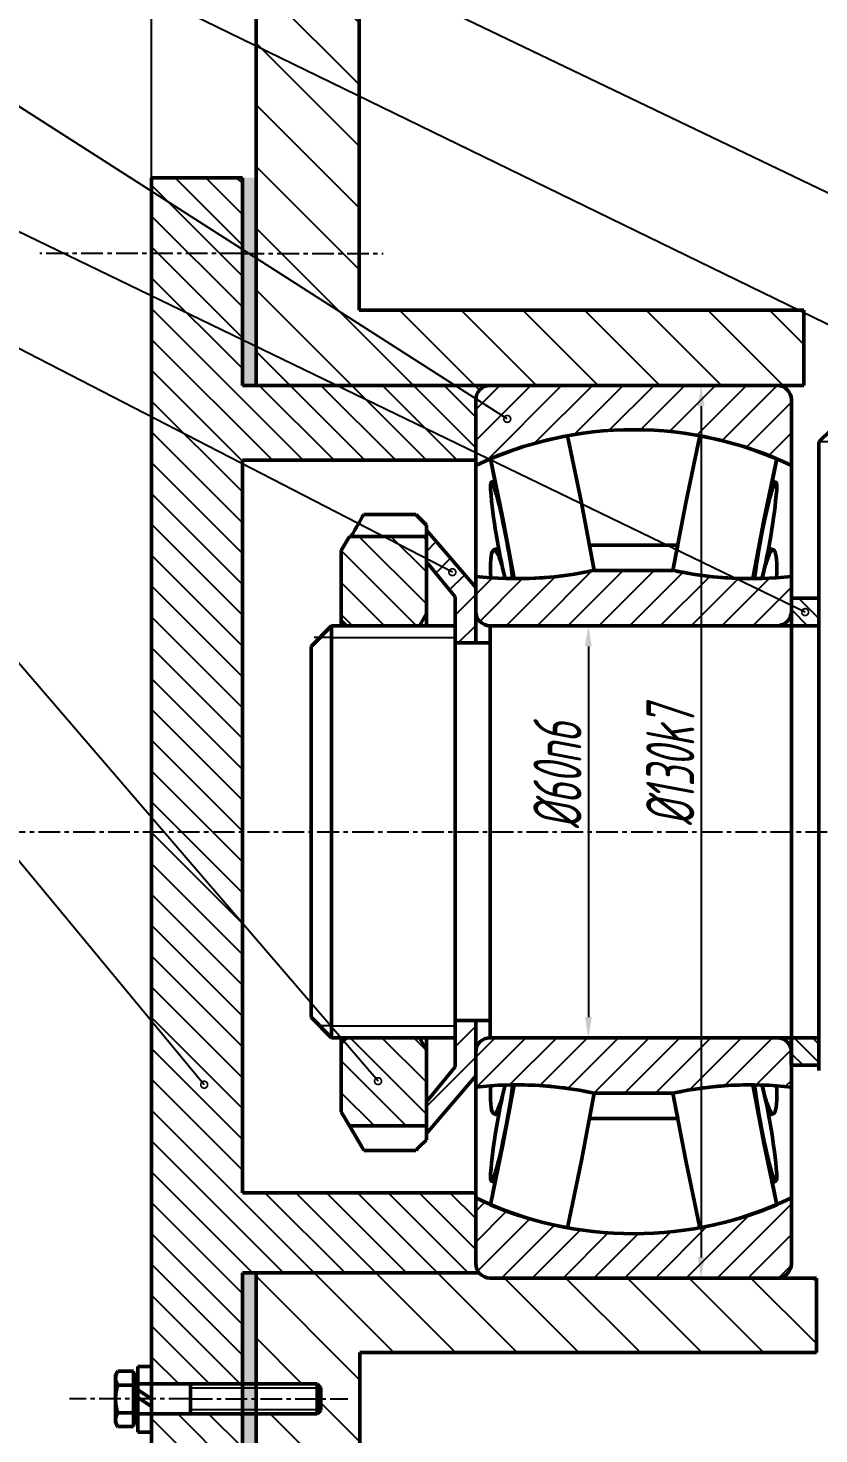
# Model space of a CAD drawing. Header units: millimetres. Extents: x 0 to 1189, y 0 to 841.
# Drawn here: x 109.9 to 225.1, y 477.7 to 682.5 of the extents above; entities that cross this region are included whole.
import ezdxf
from ezdxf import colors
from ezdxf.entities.mleader import LeaderData, LeaderLine
from ezdxf.math import Vec2, Vec3

# ---------------------------------------------------------------- set-up
doc = ezdxf.new("R2010")
doc.units = ezdxf.units.MM
doc.header["$LTSCALE"] = 0.1
doc.linetypes.add('CENTER', pattern=[50.8, 31.75, -6.35, 6.35, -6.35])
for name, color, linetype, lineweight in [('点画线', 1, 'CENTER', 25), ('粗实线', 7, 'Continuous', 50), ('细实线', 3, 'Continuous', 25)]:
    doc.layers.add(name, color=color, linetype=linetype, lineweight=lineweight)
doc.styles.get("Standard").update_dxf_attribs({"font": 'arial.ttf'})
doc.styles.add('字母数字', font='gbeitc.shx', dxfattribs={"width": 0.7, "height": 7})
doc.dimstyles.new('线性', dxfattribs={"dimtxt": 3.5, "dimasz": 3, "dimexe": 3, "dimexo": 0, "dimgap": 1, "dimtad": 1, "dimdec": 0, "dimdsep": 46, "dimtxsty": 'Standard', "dimcen": 2.5, "dimadec": 0, "dimazin": 0, "dimtfac": 1, "dimtdec": 0, "dimtmove": 0, "dimatfit": 3, "dimfxl": 1, "dimarcsym": 0})
pattern_1 = [(135, (-83.5844, 0), (-1.3470384, -1.3470384), [])]
pattern_2 = [(45, (-83.5844, 0), (-2.245064, 2.245064), [])]
pattern_3 = [(135, (-83.5844, 0), (-4.49013, -4.49013), [])]

# ---------------------------------------------------------------- blocks, each defined once
blk = doc.blocks.new('_DotSmall')
at = {"color": 0, "linetype": 'ByBlock', "lineweight": 15, "const_width": 0.5}
blk.add_lwpolyline([(-0.0625, 0, 1), (0.0625, 0, 1)], format="xyb", close=True, dxfattribs=at)
blk = doc.blocks.new('*D44')
at = {"layer": 'Defpoints', "color": 0, "transparency": 16777216}
for p in [(538.13, 764.53), (127.9, 660.68), (538.13, 587.44)]:
    blk.add_point(p, dxfattribs=at)
at = {"layer": '细实线', "color": 0, "lineweight": -2, "transparency": 16777216}
for p, q in [((127.9, 660.68), (127.9, 767.53)), ((538.13, 587.44), (538.13, 767.53)), ((130.9, 764.53), (535.13, 764.53))]:
    blk.add_line(p, q, dxfattribs=at)
at = {"layer": '细实线', "color": 0, "transparency": 16777216}
for points in [[(130.9, 765.03), (130.9, 764.03), (127.9, 764.53)], [(535.13, 765.03), (535.13, 764.03), (538.13, 764.53)]]:
    blk.add_solid(points, dxfattribs=at)
at = {"layer": '细实线', "color": 0, "transparency": 16777216, "insert": (333.01, 769.03), "char_height": 7, "attachment_point": 5, "style": '字母数字'}
blk.add_mtext('410', dxfattribs=at)
blk = doc.blocks.new('*D50')
at = {"layer": 'Defpoints', "color": 0, "transparency": 16777216}
for p in [(194.75, 595.44), (191.55, 535.44), (194.75, 535.44)]:
    blk.add_point(p, dxfattribs=at)
at = {"layer": '细实线', "color": 0, "lineweight": -2, "transparency": 16777216}
for p, q in [((194.75, 595.44), (188.55, 595.44)), ((191.55, 592.44), (191.55, 538.44)), ((194.75, 535.44), (188.55, 535.44))]:
    blk.add_line(p, q, dxfattribs=at)
at = {"layer": '细实线', "color": 0, "transparency": 16777216}
for points in [[(191.05, 592.44), (192.05, 592.44), (191.55, 595.44)], [(191.05, 538.44), (192.05, 538.44), (191.55, 535.44)]]:
    blk.add_solid(points, dxfattribs=at)
at = {"layer": '细实线', "color": 0, "transparency": 16777216, "insert": (187.05, 573.64), "char_height": 7, "attachment_point": 5, "rotation": 90, "style": '字母数字'}
blk.add_mtext('%%C60n6', dxfattribs=at)
blk = doc.blocks.new('*D51')
at = {"layer": 'Defpoints', "color": 0, "transparency": 16777216}
for p in [(209.3, 630.44), (207.99, 500.44), (210.28, 500.44)]:
    blk.add_point(p, dxfattribs=at)
at = {"layer": '细实线', "color": 0, "lineweight": -2, "transparency": 16777216}
for p, q in [((209.3, 630.44), (204.99, 630.44)), ((207.99, 627.44), (207.99, 503.44)), ((210.28, 500.44), (204.99, 500.44))]:
    blk.add_line(p, q, dxfattribs=at)
at = {"layer": '细实线', "color": 0, "transparency": 16777216}
for points in [[(207.49, 627.44), (208.49, 627.44), (207.99, 630.44)], [(207.49, 503.44), (208.49, 503.44), (207.99, 500.44)]]:
    blk.add_solid(points, dxfattribs=at)
at = {"layer": '细实线', "color": 0, "transparency": 16777216, "insert": (203.49, 575.04), "char_height": 7, "attachment_point": 5, "rotation": 90, "style": '字母数字'}
blk.add_mtext('%%C130k7', dxfattribs=at)

msp = doc.modelspace()

# ---------------------------------------------------------------- hatches: boundary and pattern name
at = {"layer": '细实线'}
h = msp.add_hatch(dxfattribs=at)
h.set_pattern_fill('ANSI31', color=256, scale=2, angle=90)
h.set_pattern_definition(pattern_3)
h.paths.add_polyline_path([(222.95, 641.42), (158.14, 641.42), (158.14, 649.68), (143.14, 649.68), (143.14, 630.44), (222.95, 630.44)])
h.paths.add_polyline_path([(393.64, 648.81), (378.64, 648.81), (378.64, 641.28), (327.13, 641.28), (327.13, 630.44), (339.26, 630.44), (393.64, 630.44)])
h.paths.add_polyline_path([(393.64, 737.62), (143.14, 737.62), (143.14, 649.68), (158.14, 649.68), (158.14, 722.62), (378.64, 722.62), (378.64, 648.81), (393.64, 648.81)])
h = msp.add_hatch(dxfattribs=at)
h.set_pattern_fill('ANSI31', color=256, angle=90)
h.set_pattern_definition([(135, (-83.5844, 0), (-2.245064, -2.245064), [])])
h.paths.add_polyline_path([(141.14, 619.54), (153.61, 619.54), (175.14, 619.54), (175.14, 628.34, -0.414214), (177.24, 630.44), (141.14, 630.44), (141.14, 660.68), (127.9, 660.68), (127.9, 591.2), (127.9, 535.88), (127.9, 485.03), (128.9, 485.03), (141.14, 485.03), (141.14, 501.2), (155.71, 501.2), (175.63, 501.2, -0.174573), (175.14, 502.54), (175.14, 512.11), (175.14, 512.87), (141.14, 512.87), (141.14, 541.16), (141.14, 591.25)])
h.paths.add_polyline_path([(141.14, 480.66), (127.9, 480.66), (127.9, 477.99), (127.9, 471.72), (141.14, 471.72)])
at = {"layer": '细实线', "true_color": 0xed1f24}
h = msp.add_hatch(color=240, dxfattribs=at)
h.dxf.hatch_style = 1
h.paths.add_polyline_path([(141.14, 660.68), (143.14, 660.68), (143.14, 630.44), (141.14, 630.44)])
at = {"layer": '细实线'}
h = msp.add_hatch(dxfattribs=at)
h.set_pattern_fill('ANSI31', color=3)
h.set_pattern_definition(pattern_2)
h.paths.add_polyline_path([(219.04, 535.44), (177.24, 535.44, 0.414214), (175.14, 533.34), (175.14, 528.25, -0.08159), (192.41, 527.37), (203.88, 527.37, -0.055105), (215.53, 528.58, -0.026367), (221.14, 528.25), (221.14, 533.34, 0.414214)])
h.paths.add_polyline_path([(221.14, 512.11, -0.011031), (219, 511.14), (219.01, 511.11, -0.050537), (208.72, 507.95, -0.10019), (187.56, 507.95, -0.050537), (177.28, 511.11), (177.29, 511.14, -0.011031), (175.14, 512.11), (175.14, 502.54, 0.414214), (177.24, 500.44), (219.04, 500.44, 0.414214), (221.14, 502.54)])
h.paths.add_polyline_path([(175.14, 618.78, -0.011033), (177.29, 619.74), (177.28, 619.78, -0.050537), (187.56, 622.93, -0.10019), (208.72, 622.93, -0.050537), (219.01, 619.78), (219, 619.74, -0.011033), (221.14, 618.78), (221.14, 628.34, 0.414214), (219.04, 630.44), (177.24, 630.44, 0.414214), (175.14, 628.34)])
h.paths.add_polyline_path([(221.14, 602.63, -0.08159), (203.88, 603.51), (192.41, 603.51, -0.08159), (175.14, 602.63), (175.14, 597.54, 0.414214), (177.24, 595.44), (219.04, 595.44, 0.414214), (221.14, 597.54)])
h = msp.add_hatch(dxfattribs=at)
h.set_pattern_fill('ANSI31', color=256, scale=1.034483, angle=90)
h.set_pattern_definition([(135, (-530.655, -17.2966), (-2.32248, -2.32248), [])])
h.paths.add_polyline_path([(167.95, 522.6), (167.95, 533.82), (166.92, 535.44), (156.26, 535.44), (155.54, 534.89), (155.54, 524.67), (156.73, 522.6)])
h.paths.add_polyline_path([(167.95, 608.46), (156.73, 608.46), (155.54, 606.39), (155.54, 596.17), (156.26, 595.44), (166.92, 595.44), (167.95, 597.23)])
h = msp.add_hatch(dxfattribs=at)
h.set_pattern_fill('ANSI31', color=256)
h.set_pattern_definition(pattern_2)
h.paths.add_polyline_path([(167.95, 609.38), (167.95, 608.46), (167.95, 604.77), (172.14, 599.67), (172.14, 595.44), (172.14, 592.94), (175.14, 592.94), (175.14, 597.54), (175.14, 601.01)])
h.paths.add_polyline_path([(175.14, 533.34), (175.14, 537.94), (172.14, 537.94), (172.14, 535.44), (172.14, 531.21), (167.95, 526.11), (167.95, 522.6), (167.95, 521.5), (175.14, 529.88)])
h = msp.add_hatch(dxfattribs=at)
h.set_pattern_fill('ANSI31', color=3, scale=0.6, angle=90)
h.set_pattern_definition(pattern_1)
h.paths.add_polyline_path([(221.14, 599.44), (221.14, 595.44), (225.14, 595.44), (225.14, 597.46), (225.14, 599.44)])
h = msp.add_hatch(dxfattribs=at)
h.set_pattern_fill('ANSI31', color=3, scale=0.6, angle=90)
h.set_pattern_definition(pattern_1)
h.paths.add_polyline_path([(221.12, 535.44), (221.12, 531.44), (225.14, 531.44), (225.14, 533.46), (225.14, 535.44)])
at = {"layer": '细实线', "true_color": 0xed1f24}
h = msp.add_hatch(color=240, dxfattribs=at)
h.dxf.hatch_style = 1
h.paths.add_polyline_path([(141.14, 501.2), (143.14, 501.19), (143.14, 471.72), (141.14, 471.72)])
at = {"layer": '细实线'}
h = msp.add_hatch(dxfattribs=at)
h.set_pattern_fill('ANSI31', color=256, scale=2, angle=90)
h.set_pattern_definition(pattern_3)
h.paths.add_polyline_path([(224.77, 500.44), (212.64, 500.44), (177.24, 500.44, -0.22348), (175.63, 501.2), (155.71, 501.2), (143.12, 501.2), (143.12, 485.03), (152.02, 485.03), (152.58, 484.47), (152.58, 481.22), (152.02, 480.66), (143.12, 480.66), (143.12, 375.97), (217.17, 375.97), (217.17, 390.97), (158.25, 390.97), (158.25, 489.6), (224.77, 489.6)])
h.paths.add_polyline_path([(393.65, 500.44), (381.06, 500.44), (339.26, 500.44), (327.13, 500.44), (327.13, 489.6), (378.64, 489.6), (378.64, 390.97), (343.68, 390.97), (343.68, 375.97), (393.65, 375.97), (393.65, 479.89), (384.76, 479.89), (384.2, 480.45), (384.2, 483.71), (384.76, 484.27), (393.65, 484.27)])

# ---------------------------------------------------------------- linework, layer by layer
at = {"color": 7, "linetype": 'Continuous', "lineweight": 15}
for p, q in [((225.14, 597.46), (225.14, 622.22)), ((225.14, 597.46), (225.14, 533.46)), ((179.16, 535.44), (225.12, 535.44)), ((225.14, 530.66), (225.14, 533.46))]:
    msp.add_line(p, q, dxfattribs=at)
at = {"layer": '点画线'}
for p, q in [((141.14, 649.68), (111.64, 649.68)), ((141.14, 649.68), (161.63, 649.68)), ((133.59, 482.84), (115.92, 482.84)), ((133.59, 482.84), (156.48, 482.84))]:
    msp.add_line(p, q, dxfattribs=at)
at = {"layer": '点画线', "color": 1}
msp.add_line((101.25, 565.41), (547.26, 565.41), dxfattribs=at)
at = {"layer": '粗实线'}
for p, q in [((143.14, 630.44), (143.14, 737.62)), ((158.14, 722.62), (158.14, 641.42)), ((127.9, 591.2), (127.9, 660.68)), ((141.14, 660.68), (127.9, 660.68)), ((141.14, 630.44), (141.14, 660.68)), ((194.64, 641.42), (158.14, 641.42)), ((222.95, 630.44), (222.95, 641.42)), ((177.24, 630.44), (141.14, 630.44)), ((194.64, 630.44), (143.14, 630.44)), ((141.14, 591.25), (141.14, 619.54)), ((153.61, 619.54), (141.14, 619.54)), ((153.61, 619.54), (175.14, 619.54)), ((177.29, 615.93), (177.29, 615.28)), ((219, 615.93), (219, 615.28)), ((167.95, 609.38), (175.14, 601.01)), ((172.14, 599.67), (167.95, 604.77)), ((172.14, 595.44), (172.14, 599.67)), ((221.14, 595.44), (221.14, 599.44)), ((221.14, 599.44), (225.14, 599.44)), ((167.95, 597.23), (167.95, 595.44)), ((175.14, 597.54), (175.14, 592.94)), ((219.04, 595.44), (221.14, 595.44)), ((127.9, 591.2), (127.9, 535.88)), ((141.14, 591.25), (141.14, 541.16)), ((127.9, 541.2), (127.9, 471.72)), ((141.14, 541.16), (141.14, 512.87)), ((175.14, 533.34), (175.14, 537.94)), ((167.95, 533.65), (167.95, 535.44)), ((172.14, 535.44), (172.14, 531.21)), ((221.12, 535.44), (221.12, 531.44)), ((172.14, 531.21), (167.95, 526.11)), ((221.12, 531.44), (225.12, 531.44)), ((167.95, 521.5), (175.14, 529.88)), ((177.29, 515.6), (177.29, 514.96)), ((219, 515.6), (219, 514.96)), ((175.14, 512.87), (141.14, 512.87)), ((141.14, 501.2), (141.14, 471.72)), ((155.71, 501.2), (141.14, 501.2)), ((143.12, 501.2), (143.12, 375.97)), ((155.71, 501.2), (175.63, 501.2)), ((224.77, 500.44), (224.77, 489.6)), ((224.77, 489.6), (158.25, 489.6)), ((158.25, 489.6), (158.25, 390.97)), ((125.9, 485.03), (125.9, 480.66))]:
    msp.add_line(p, q, dxfattribs=at)
at = {"layer": '粗实线', "color": 7}
for p, q in [((194.64, 641.42), (222.95, 641.42)), ((222.95, 630.44), (218.14, 630.44)), ((219.04, 500.44), (224.77, 500.44))]:
    msp.add_line(p, q, dxfattribs=at)
at = {"layer": '粗实线', "color": 7, "linetype": 'Continuous', "lineweight": 50}
for p, q in [((219.04, 630.44), (177.24, 630.44)), ((175.14, 628.34), (175.14, 618.78)), ((221.14, 618.78), (221.14, 628.34)), ((188.52, 623.11), (190.56, 613.33)), ((205.73, 613.33), (207.77, 623.11)), ((175.14, 602.63), (175.14, 618.78)), ((179.1, 611.05), (177.28, 619.78)), ((177.29, 619.74), (180.75, 602.3)), ((219, 619.74), (215.53, 602.3)), ((219.01, 619.78), (217.19, 611.05)), ((221.14, 602.63), (221.14, 618.78)), ((177.93, 616.53), (177.4, 616.31)), ((190.56, 613.33), (192.41, 603.51)), ((203.88, 603.51), (205.73, 613.33)), ((166.4, 611.66), (158.82, 611.66)), ((180.75, 602.3), (179.1, 611.05)), ((217.19, 611.05), (215.53, 602.3)), ((155.54, 606.39), (156.73, 608.46)), ((156.73, 608.46), (167.95, 608.46)), ((167.95, 608.46), (167.95, 610.1)), ((167.95, 597.23), (167.95, 608.46)), ((155.54, 596.17), (155.54, 606.39)), ((178.5, 606.76), (177.75, 606.49)), ((204.57, 607.19), (191.72, 607.19)), ((191.72, 607.19), (192.41, 603.51)), ((203.88, 603.51), (204.57, 607.19)), ((175.14, 602.63), (175.14, 597.54)), ((192.41, 603.51), (203.88, 603.51)), ((221.14, 597.54), (221.14, 602.63)), ((155.54, 596.17), (156.26, 595.44)), ((155.54, 596.17), (155.54, 595.44)), ((166.92, 595.44), (167.95, 597.23)), ((221.14, 533.34), (221.14, 597.54)), ((166.92, 595.44), (156.26, 595.44)), ((177.24, 595.44), (219.04, 595.44)), ((177.24, 535.44), (177.24, 595.44)), ((156.26, 535.44), (155.54, 534.72)), ((155.54, 535.44), (155.54, 534.89)), ((155.54, 524.67), (155.54, 534.89)), ((167.95, 533.65), (166.92, 535.44)), ((219.04, 535.44), (177.24, 535.44)), ((167.95, 522.6), (167.95, 533.82)), ((175.14, 533.34), (175.14, 528.25)), ((175.14, 528.25), (175.14, 533.34)), ((221.14, 528.25), (221.14, 533.34)), ((175.14, 512.11), (175.14, 528.25)), ((180.75, 528.58), (177.28, 511.11)), ((179.1, 519.83), (180.75, 528.58)), ((215.53, 528.58), (217.19, 519.83)), ((215.53, 528.58), (219.01, 511.11)), ((221.14, 512.11), (221.14, 528.25)), ((192.41, 527.37), (190.56, 517.55)), ((192.41, 527.37), (191.72, 523.69)), ((203.88, 527.37), (192.41, 527.37)), ((205.73, 517.55), (203.88, 527.37)), ((204.57, 523.69), (203.88, 527.37)), ((156.73, 522.6), (155.54, 524.67)), ((217.79, 524.13), (218.54, 524.4)), ((167.95, 522.6), (156.73, 522.6)), ((167.95, 520.57), (167.95, 522.6)), ((191.72, 523.69), (204.57, 523.69)), ((166.4, 519.02), (158.82, 519.02)), ((177.28, 511.11), (179.1, 519.83)), ((217.19, 519.83), (219.01, 511.11)), ((190.56, 517.55), (188.52, 507.77)), ((207.77, 507.77), (205.73, 517.55)), ((218.36, 514.36), (218.89, 514.57)), ((175.14, 512.11), (175.14, 502.54)), ((221.14, 502.54), (221.14, 512.11)), ((219.04, 500.44), (177.24, 500.44)), ((122.66, 486.34), (122.98, 486.88)), ((122.66, 485.87), (122.66, 486.34)), ((122.66, 482.84), (122.66, 485.87)), ((125.29, 486.88), (122.98, 486.88)), ((125.29, 485.87), (125.29, 486.88)), ((125.29, 486.34), (125.72, 486.34)), ((125.29, 484.86), (125.29, 485.87)), ((125.72, 482.84), (125.72, 486.34)), ((125.29, 484.86), (122.98, 484.86)), ((125.29, 482.84), (125.29, 484.86)), ((125.9, 485.03), (152.02, 485.03)), ((133.59, 480.66), (133.59, 485.03)), ((152.02, 485.03), (152.58, 484.47)), ((152.02, 485.03), (152.02, 480.66)), ((152.58, 481.22), (152.58, 484.47)), ((122.66, 479.81), (122.66, 482.84)), ((125.29, 480.82), (125.29, 482.84)), ((125.72, 479.34), (125.72, 482.84)), ((152.58, 481.22), (152.02, 480.66)), ((122.66, 479.34), (122.66, 479.81)), ((122.98, 478.8), (122.66, 479.34)), ((125.29, 480.82), (122.98, 480.82)), ((125.29, 479.81), (125.29, 480.82)), ((125.29, 478.8), (125.29, 479.81)), ((125.72, 479.34), (125.29, 479.34)), ((152.02, 480.66), (125.9, 480.66)), ((125.29, 478.8), (122.98, 478.8))]:
    msp.add_line(p, q, dxfattribs=at)
at = {"layer": '粗实线', "lineweight": 50}
for p, q in [((226.86, 623.94), (225.14, 622.22)), ((127.9, 489.37), (127.9, 489.37)), ((127.9, 487.56), (125.9, 487.56)), ((125.9, 487.56), (125.9, 485.03)), ((127.9, 485.03), (127.9, 487.56)), ((125.9, 485.03), (128.9, 485.03)), ((125.9, 484.15), (127.9, 482.84)), ((127.9, 485.03), (127.9, 480.66)), ((125.9, 483.05), (127.9, 481.74)), ((125.9, 477.99), (125.9, 480.66)), ((127.9, 480.66), (127.9, 477.99)), ((125.9, 477.99), (127.9, 477.99))]:
    msp.add_line(p, q, dxfattribs=at)
at = {"layer": '粗实线', "linetype": 'Continuous'}
for p, q in [((225.14, 530.66), (225.14, 622.22)), ((151.14, 592.44), (154.14, 595.44)), ((172.14, 595.44), (154.14, 595.44)), ((154.14, 595.44), (154.14, 535.44)), ((154.14, 595.44), (154.14, 592.44)), ((172.14, 592.94), (172.14, 595.44)), ((225.14, 595.44), (177.24, 595.44)), ((225.14, 565.44), (225.14, 595.44)), ((151.14, 592.44), (151.14, 539.96)), ((177.24, 592.94), (172.14, 592.94)), ((172.14, 537.94), (172.14, 592.94)), ((151.14, 539.96), (151.14, 538.44)), ((151.14, 538.44), (154.14, 535.44)), ((177.24, 537.94), (172.14, 537.94)), ((172.14, 537.94), (172.14, 535.44)), ((172.14, 537.94), (172.14, 535.44)), ((169.14, 535.44), (154.14, 535.44)), ((169.14, 535.44), (172.14, 535.44)), ((177.24, 535.44), (205.14, 535.44)), ((205.14, 535.44), (225.14, 535.44))]:
    msp.add_line(p, q, dxfattribs=at)
at = {"layer": '粗实线', "color": 7, "linetype": 'Continuous', "lineweight": 50, "flags": 128}
for points in [[(180.52, 602.3), (180.51, 602.41), (180.4, 603.2), (180.28, 604.05), (180.14, 604.94), (179.99, 605.86), (179.83, 606.8), (179.66, 607.75), (179.48, 608.69), (179.3, 609.63), (179.11, 610.53), (178.92, 611.41), (178.74, 612.24), (178.55, 613.01), (178.38, 613.72), (178.2, 614.36), (178.04, 614.92), (177.89, 615.39), (177.76, 615.77), (177.64, 616.06), (177.53, 616.24), (177.44, 616.33), (177.37, 616.31), (177.32, 616.18), (177.29, 615.96), (177.29, 615.93)], [(215.77, 602.3), (215.78, 602.41), (215.89, 603.2), (216.01, 604.05), (216.14, 604.94), (216.29, 605.86), (216.46, 606.8), (216.63, 607.75), (216.8, 608.69), (216.99, 609.63), (217.17, 610.53), (217.36, 611.41), (217.55, 612.24), (217.73, 613.01), (217.91, 613.72), (218.08, 614.36), (218.24, 614.92), (218.39, 615.39), (218.53, 615.77), (218.65, 616.06), (218.76, 616.24), (218.84, 616.33), (218.91, 616.31), (218.96, 616.18), (218.99, 615.96), (219, 615.93)], [(179.43, 602.32), (179.3, 602.9), (179.11, 603.64), (178.92, 604.31), (178.74, 604.9), (178.55, 605.41), (178.38, 605.82), (178.2, 606.14), (178.04, 606.37), (177.89, 606.49), (177.76, 606.5), (177.64, 606.41), (177.53, 606.23), (177.44, 605.94), (177.37, 605.55), (177.32, 605.07), (177.29, 604.51), (177.28, 603.86), (177.29, 603.14), (177.32, 602.43)], [(216.85, 602.32), (216.99, 602.9), (217.17, 603.64), (217.36, 604.31), (217.55, 604.9), (217.73, 605.41), (217.91, 605.82), (218.08, 606.14), (218.24, 606.37), (218.39, 606.49), (218.53, 606.5), (218.65, 606.41), (218.76, 606.23), (218.84, 605.94), (218.91, 605.55), (218.96, 605.07), (218.99, 604.51), (219.01, 603.86), (218.99, 603.14), (218.97, 602.43)], [(177.32, 528.45), (177.29, 527.74), (177.28, 527.02), (177.29, 526.38), (177.32, 525.81), (177.37, 525.33), (177.44, 524.95), (177.53, 524.66), (177.64, 524.47), (177.76, 524.38), (177.89, 524.4), (178.04, 524.52), (178.2, 524.74), (178.38, 525.06), (178.55, 525.48), (178.74, 525.98), (178.92, 526.58), (179.11, 527.24), (179.3, 527.98), (179.43, 528.56)], [(177.29, 514.96), (177.29, 514.92), (177.32, 514.7), (177.37, 514.58), (177.44, 514.56), (177.53, 514.64), (177.64, 514.83), (177.76, 515.11), (177.89, 515.49), (178.04, 515.96), (178.2, 516.52), (178.38, 517.16), (178.55, 517.87), (178.74, 518.65), (178.92, 519.48), (179.11, 520.35), (179.3, 521.26), (179.48, 522.19), (179.66, 523.14), (179.83, 524.09), (179.99, 525.03), (180.14, 525.94), (180.28, 526.83), (180.4, 527.68), (180.51, 528.48), (180.52, 528.58)], [(219, 514.96), (218.99, 514.92), (218.96, 514.7), (218.91, 514.58), (218.84, 514.56), (218.76, 514.64), (218.65, 514.83), (218.53, 515.11), (218.39, 515.49), (218.24, 515.96), (218.08, 516.52), (217.91, 517.16), (217.73, 517.87), (217.55, 518.65), (217.36, 519.48), (217.17, 520.35), (216.99, 521.26), (216.8, 522.19), (216.63, 523.14), (216.46, 524.09), (216.29, 525.03), (216.14, 525.94), (216.01, 526.83), (215.89, 527.68), (215.78, 528.48), (215.77, 528.58)], [(218.97, 528.45), (218.99, 527.74), (219.01, 527.02), (218.99, 526.38), (218.96, 525.81), (218.91, 525.33), (218.84, 524.95), (218.76, 524.66), (218.65, 524.47), (218.53, 524.38), (218.39, 524.4), (218.24, 524.52), (218.08, 524.74), (217.91, 525.06), (217.73, 525.48), (217.55, 525.98), (217.36, 526.58), (217.17, 527.24), (216.99, 527.98), (216.85, 528.56)], [(156.76, 522.6), (158.53, 519.53), (158.82, 519.02)], [(167.95, 520.57), (166.82, 519.44), (166.4, 519.02)]]:
    msp.add_lwpolyline(points, dxfattribs=at)
at = {"layer": '粗实线', "color": 7, "linetype": 'Continuous', "lineweight": 50}
for centre, radius, start, end in [((177.24, 628.34), 2.1, 90, 180), ((219.04, 628.34), 2.1, 0, 90), ((198.14, 570.66), 53.33, 64.4531, 115.5469), ((197.98, 570.62), 53.33, 100.2198, 112.8361), ((198.31, 570.62), 53.33, 67.1639, 79.7802), ((262.82, 622.78), 85.86, 185.0121, 193.7845), ((133.47, 622.78), 85.86, 346.2155, 354.9879), ((181.09, 655.63), 53.33, 263.6016, 282.2594), ((181.09, 655.63), 53.33, 269.6431, 282.2594), ((215.2, 655.63), 53.33, 257.7406, 270.3569), ((215.2, 655.63), 53.33, 257.7406, 276.3984), ((177.24, 597.54), 2.1, 180, 270), ((219.04, 597.54), 2.1, 270, 0), ((177.24, 533.34), 2.1, 90, 180), ((219.04, 533.34), 2.1, 0, 90), ((181.09, 475.25), 53.33, 77.7406, 96.3984), ((261.84, 508.27), 84.87, 166.1643, 175.0391), ((181.09, 475.25), 53.33, 77.7406, 90.3569), ((215.2, 475.25), 53.33, 89.6431, 102.2594), ((215.2, 475.25), 53.33, 83.6016, 102.2594), ((134.45, 508.27), 84.87, 4.9609, 13.8357), ((198.14, 560.23), 53.33, 244.4531, 295.5469), ((197.98, 560.26), 53.33, 247.1639, 259.7802), ((198.31, 560.26), 53.33, 280.2198, 292.8361), ((177.24, 502.54), 2.1, 180, 270), ((219.04, 502.54), 2.1, 270, 0), ((125.9, 485.2), 0.175, 180, 270), ((125.9, 480.48), 0.175, 90, 180)]:
    msp.add_arc(centre, radius, start, end, dxfattribs=at)
for points, knots in [([(218.89, 616.32), (218.85, 616.34), (218.68, 616.42), (218.5, 616.48), (218.36, 616.53)], [0, 0, 0, 0, 0.234634, 1, 1, 1, 1]), ([(158.82, 611.66), (158.25, 610.66), (157.68, 609.66), (157.11, 608.67), (157.07, 608.6), (157.03, 608.53), (156.99, 608.46)], [0.004690499, 0.004690499, 0.004690499, 0.004690499, 0.008028929, 0.008028929, 0.008028929, 0.008259457, 0.008259457, 0.008259457, 0.008259457]), ([(166.4, 611.66), (166.79, 611.27), (167.18, 610.87), (167.58, 610.48), (167.7, 610.35), (167.83, 610.22), (167.95, 610.1)], [0.005233393, 0.005233393, 0.005233393, 0.005233393, 0.006850529, 0.006850529, 0.006850529, 0.007364626, 0.007364626, 0.007364626, 0.007364626]), ([(218.54, 606.49), (218.42, 606.54), (218.18, 606.63), (217.92, 606.71), (217.79, 606.75)], [0, 0, 0, 0, 0.4802356, 1, 1, 1, 1]), ([(177.75, 524.39), (177.86, 524.35), (178.11, 524.25), (178.37, 524.17), (178.5, 524.13)], [0, 0, 0, 0, 0.478919, 1, 1, 1, 1]), ([(177.39, 514.56), (177.43, 514.54), (177.61, 514.47), (177.79, 514.4), (177.93, 514.35)], [0, 0, 0, 0, 0.236621, 1, 1, 1, 1]), ([(122.66, 485.87), (122.66, 485.7), (122.69, 485.53), (122.8, 485.19), (122.88, 485.02), (122.98, 484.86)], [0, 0, 0, 0, 0.5, 0.5, 1, 1, 1, 1]), ([(122.66, 482.84), (122.66, 483.18), (122.69, 483.53), (122.8, 484.2), (122.88, 484.53), (122.98, 484.86)], [0, 0, 0, 0, 0.5, 0.5, 1, 1, 1, 1]), ([(122.98, 480.82), (122.88, 481.15), (122.8, 481.49), (122.69, 482.16), (122.66, 482.5), (122.66, 482.84)], [0, 0, 0, 0, 0.5, 0.5, 1, 1, 1, 1]), ([(122.66, 479.81), (122.66, 479.64), (122.69, 479.47), (122.8, 479.13), (122.88, 478.97), (122.98, 478.8)], [0, 0, 0, 0, 0.5, 0.5, 1, 1, 1, 1])]:
    msp.add_open_spline(points, degree=3, knots=knots, dxfattribs=at)
for points in [[(122.98, 486.88), (122.78, 486.55), (122.66, 486.21), (122.66, 485.87)], [(122.98, 480.82), (122.78, 480.49), (122.66, 480.16), (122.66, 479.81)]]:
    msp.add_open_spline(points, degree=3, dxfattribs=at)
at = {"layer": '细实线'}
for p, q in [((226.94, 622.22), (225.14, 622.22)), ((151.14, 592.44), (151.13, 590.68)), ((154.14, 593.72), (151.61, 593.72)), ((154.14, 593.72), (172.14, 593.72)), ((154.14, 537.16), (152.42, 537.16)), ((154.14, 537.16), (172.14, 537.16)), ((212.64, 500.44), (224.77, 500.44))]:
    msp.add_line(p, q, dxfattribs=at)
at = {"layer": '细实线', "linetype": 'Continuous', "lineweight": 25}
for p, q in [((152.02, 484.42), (133.59, 484.42)), ((152.02, 481.26), (133.59, 481.26))]:
    msp.add_line(p, q, dxfattribs=at)

# ---------------------------------------------------------------- dimensions: what is measured, and where the dimension line sits
at = {"layer": '细实线', "color": 3}
dim = msp.add_linear_dim(base=(538.13, 764.53), p1=(127.9, 660.68), p2=(538.13, 587.44), dimstyle='线性', override={"dimtxsty": '字母数字'}, dxfattribs=at)
dim.commit()
dim.dimension.update_dxf_attribs({"geometry": '*D44', "text_midpoint": (333.01, 769.03)})
for base, p1, p2, text, picture, middle in [((207.99, 500.44), (209.3, 630.44), (210.28, 500.44), '%%C<>k7', '*D51', (207.99, 575.04)), ((191.55, 535.44), (194.75, 595.44), (194.75, 535.44), '%%C<>n6', '*D50', (191.55, 573.64))]:
    dim = msp.add_linear_dim(base=base, p1=p1, p2=p2, angle=90, text=text, dimstyle='线性', override={"dimtxsty": '字母数字'}, dxfattribs=at)
    dim.commit()
    dim.dimension.update_dxf_attribs({"geometry": picture, "text_midpoint": middle, "dimtype": 160})

# ---------------------------------------------------------------- leaders
ml = msp.add_multileader_mtext('Standard', dxfattribs=at)
ml.set_content('1', color=3, style='字母数字')
ml.set_leader_properties(color=7, linetype='Continuous', lineweight=25)
ml.set_arrow_properties(name='DOTSMALL')
ml.build(insert=Vec2(0, 0))
ml.multileader.update_dxf_attribs({"has_dogleg": 0, "text_left_attachment_type": 5, "text_right_attachment_type": 5, "arrow_head_size": 2})
ctx = ml.context
ctx.base_point, ctx.char_height, ctx.arrow_head_size, ctx.plane_origin = Vec3(66.1, 732.99), 7, 2, Vec3(239.71, 652.12)
ctx.left_attachment, ctx.right_attachment, ctx.text_align_type = 5, 5, 2
notes = []
notes.append((ctx, [(0, (1, 1, 0), (79.13, 732.99), (-1, 0), 8, [(0, [(239.71, 652.12)], 0, [])])]))
ctx.mtext.insert, ctx.mtext.alignment, ctx.mtext.flow_direction = Vec3(69.13, 741.39), 3, 5
ml = msp.add_multileader_mtext('Standard', dxfattribs=at)
ml.set_content('2', color=3, style='字母数字')
ml.set_leader_properties(color=7, linetype='Continuous', lineweight=25)
ml.set_arrow_properties(name='DOTSMALL')
ml.build(insert=Vec2(0, 0))
ml.multileader.update_dxf_attribs({"has_dogleg": 0, "text_left_attachment_type": 5, "text_right_attachment_type": 5, "arrow_head_size": 2})
ctx = ml.context
ctx.base_point, ctx.char_height, ctx.arrow_head_size, ctx.plane_origin = Vec3(64.68, 714.95), 7, 2, Vec3(236.11, 634.58)
ctx.left_attachment, ctx.right_attachment, ctx.text_align_type = 5, 5, 2
notes.append((ctx, [(0, (1, 1, 0), (79.13, 714.95), (-1, 0), 8, [(0, [(236.11, 634.58)], 0, [])])]))
ctx.mtext.insert, ctx.mtext.alignment, ctx.mtext.flow_direction = Vec3(69.13, 723.35), 3, 5
ml = msp.add_multileader_mtext('Standard', dxfattribs=at)
ml.set_content('3', color=3, style='字母数字')
ml.set_leader_properties(color=7, linetype='Continuous', lineweight=25)
ml.set_arrow_properties(name='DOTSMALL')
ml.build(insert=Vec2(0, 0))
ml.multileader.update_dxf_attribs({"has_dogleg": 0, "text_left_attachment_type": 5, "text_right_attachment_type": 5, "arrow_head_size": 2})
ctx = ml.context
ctx.base_point, ctx.char_height, ctx.arrow_head_size, ctx.plane_origin = Vec3(64.57, 695.01), 7, 2, Vec3(179.73, 625.57)
ctx.left_attachment, ctx.right_attachment, ctx.text_align_type = 5, 5, 2
notes.append((ctx, [(0, (1, 1, 0), (79.13, 695.01), (-1, 0), 8, [(0, [(179.73, 625.57)], 0, [])])]))
ctx.mtext.insert, ctx.mtext.alignment, ctx.mtext.flow_direction = Vec3(69.13, 703.41), 3, 5
ml = msp.add_multileader_mtext('Standard', dxfattribs=at)
ml.set_content('4 ', color=3, style='字母数字')
ml.set_leader_properties(color=7, linetype='Continuous', lineweight=25)
ml.set_arrow_properties(name='DOTSMALL')
ml.build(insert=Vec2(0, 0))
ml.multileader.update_dxf_attribs({"has_dogleg": 0, "text_left_attachment_type": 5, "text_right_attachment_type": 5, "arrow_head_size": 2})
ctx = ml.context
ctx.base_point, ctx.char_height, ctx.arrow_head_size, ctx.plane_origin = Vec3(65.08, 670.87), 7, 2, Vec3(223.14, 597.43)
ctx.left_attachment, ctx.right_attachment, ctx.text_align_type = 5, 5, 2
notes.append((ctx, [(0, (1, 1, 0), (79.13, 670.87), (-1, 0), 8, [(0, [(223.14, 597.43)], 0, [])])]))
ctx.mtext.insert, ctx.mtext.alignment, ctx.mtext.flow_direction = Vec3(69.13, 679.27), 3, 5
ml = msp.add_multileader_mtext('Standard', dxfattribs=at)
ml.set_content('5', color=3, style='字母数字')
ml.set_leader_properties(color=7, linetype='Continuous', lineweight=25)
ml.set_arrow_properties(name='DOTSMALL')
ml.build(insert=Vec2(0, 0))
ml.multileader.update_dxf_attribs({"has_dogleg": 0, "text_left_attachment_type": 5, "text_right_attachment_type": 5, "arrow_head_size": 2})
ctx = ml.context
ctx.base_point, ctx.char_height, ctx.arrow_head_size, ctx.plane_origin = Vec3(64.57, 655.08), 7, 2, Vec3(171.73, 603.24)
ctx.left_attachment, ctx.right_attachment, ctx.text_align_type = 5, 5, 2
notes.append((ctx, [(0, (1, 1, 0), (79.13, 655.08), (-1, 0), 8, [(0, [(171.73, 603.24)], 0, [])])]))
ctx.mtext.insert, ctx.mtext.alignment, ctx.mtext.flow_direction = Vec3(69.13, 663.48), 3, 5
ml = msp.add_multileader_mtext('Standard', dxfattribs=at)
ml.set_content('6', color=3, style='字母数字')
ml.set_leader_properties(color=7, linetype='Continuous', lineweight=25)
ml.set_arrow_properties(name='DOTSMALL')
ml.build(insert=Vec2(0, 0))
ml.multileader.update_dxf_attribs({"has_dogleg": 0, "text_left_attachment_type": 5, "text_right_attachment_type": 5, "arrow_head_size": 2})
ctx = ml.context
ctx.base_point, ctx.char_height, ctx.arrow_head_size, ctx.plane_origin = Vec3(65.08, 633.44), 7, 2, Vec3(160.9, 529.12)
ctx.left_attachment, ctx.right_attachment, ctx.text_align_type = 5, 5, 2
notes.append((ctx, [(0, (1, 1, 0), (79.13, 633.44), (-1, 0), 8, [(0, [(160.9, 529.12)], 0, [])])]))
ctx.mtext.insert, ctx.mtext.alignment, ctx.mtext.flow_direction = Vec3(69.13, 641.84), 3, 5
ml = msp.add_multileader_mtext('Standard', dxfattribs=at)
ml.set_content('7 ', color=3, style='字母数字')
ml.set_leader_properties(color=7, linetype='Continuous', lineweight=25)
ml.set_arrow_properties(name='DOTSMALL')
ml.build(insert=Vec2(0, 0))
ml.multileader.update_dxf_attribs({"has_dogleg": 0, "text_left_attachment_type": 5, "text_right_attachment_type": 5, "arrow_head_size": 2})
ctx = ml.context
ctx.base_point, ctx.char_height, ctx.arrow_head_size, ctx.plane_origin = Vec3(65.29, 606.26), 7, 2, Vec3(135.57, 528.6)
ctx.left_attachment, ctx.right_attachment, ctx.text_align_type = 5, 5, 2
notes.append((ctx, [(0, (1, 1, 0), (79.13, 606.26), (-1, 0), 8, [(0, [(135.57, 528.6)], 0, [])])]))
ctx.mtext.insert, ctx.mtext.alignment, ctx.mtext.flow_direction = Vec3(69.13, 614.66), 3, 5
ml = msp.add_multileader_mtext('Standard', dxfattribs=at)
ml.set_content('8', color=3, style='字母数字')
ml.set_leader_properties(color=7, linetype='Continuous', lineweight=25)
ml.set_arrow_properties(name='DOTSMALL')
ml.build(insert=Vec2(0, 0))
ml.multileader.update_dxf_attribs({"has_dogleg": 0, "text_left_attachment_type": 5, "text_right_attachment_type": 5, "arrow_head_size": 2})
ctx = ml.context
ctx.base_point, ctx.char_height, ctx.arrow_head_size, ctx.plane_origin = Vec3(64.88, 412.63), 7, 2, Vec3(261.06, 483.99)
ctx.left_attachment, ctx.right_attachment, ctx.text_align_type = 5, 5, 2
notes.append((ctx, [(0, (1, 1, 0), (79.13, 412.63), (-1, 0), 8, [(0, [(261.06, 483.99)], 0, [])])]))
ctx.mtext.insert, ctx.mtext.alignment, ctx.mtext.flow_direction = Vec3(69.13, 421.03), 3, 5
for ctx, leaders in notes:
    for number, flags, end, landing, length, lines in leaders:
        leader = LeaderData()
        leader.index, (leader.has_last_leader_line, leader.has_dogleg_vector, leader.attachment_direction) = number, flags
        leader.last_leader_point, leader.dogleg_vector, leader.dogleg_length = Vec3(end), Vec3(landing), length
        for number, points, colour, breaks in lines:
            line = LeaderLine()
            line.index, line.vertices, line.color, line.breaks = number, Vec3.list(points), colors.encode_raw_color(colour), breaks
            leader.lines.append(line)
        ctx.leaders.append(leader)

doc.saveas('drawing.dxf')
